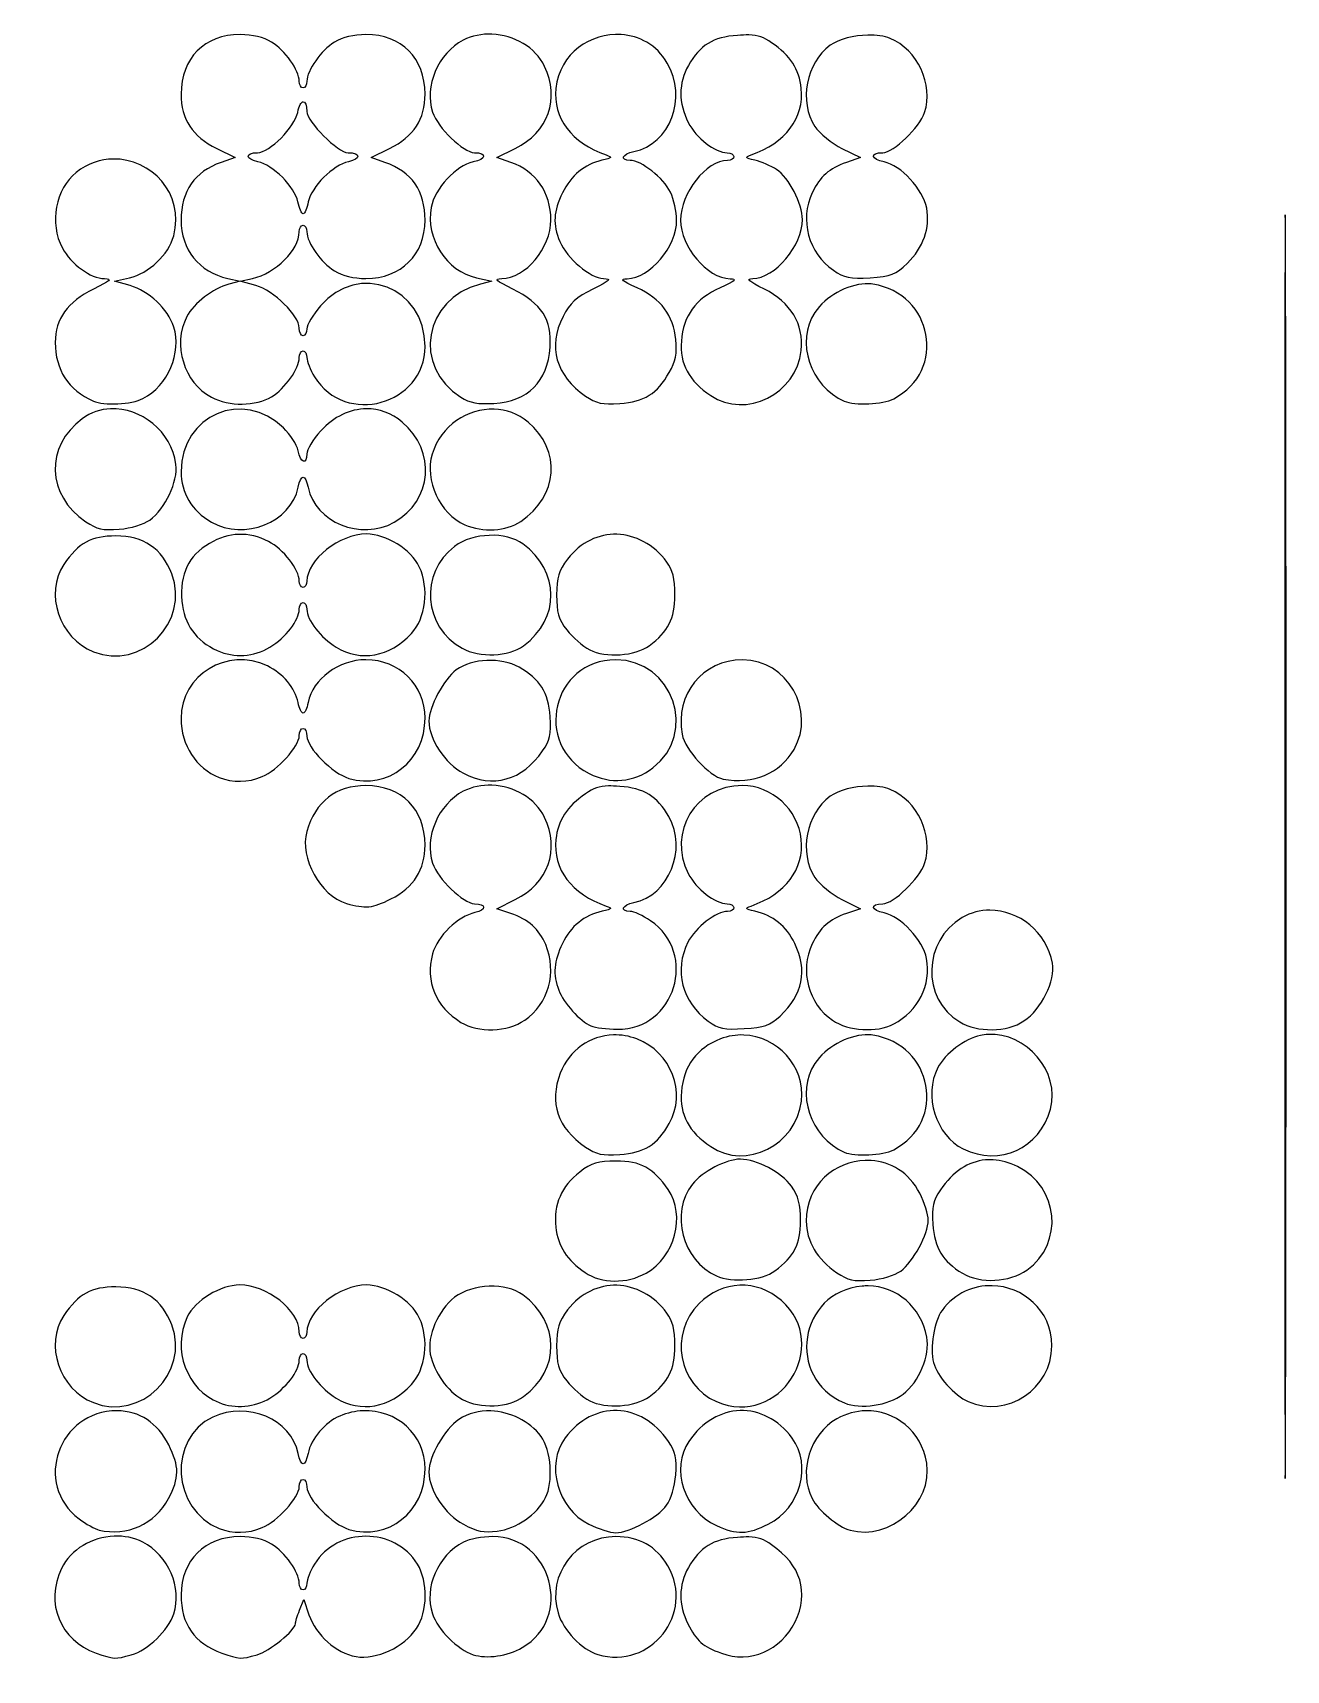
# Model space of a CAD drawing. Extents: x 1 to 209, y 3 to 284.
# Drawn here: x 174.79 to 208.63, y 239.68 to 283.89 of the extents above; entities that cross this region are included whole.
import ezdxf

# ---------------------------------------------------------------- set-up
doc = ezdxf.new("R2010")
doc.units = 0
doc.layers.add('Layer_1', color=7, linetype='CONTINUOUS')

msp = doc.modelspace()

# ---------------------------------------------------------------- linework, layer by layer
at = {"layer": 'Layer_1', "color": 7}
for points in [[(180.393467, 283.839735), (180.393467, 283.839735)], [(187.189951, 283.849657), (187.189951, 283.849657)], [(190.675285, 283.839735), (190.675285, 283.839735)], [(194.120934, 283.829262), (194.120934, 283.829262)], [(197.340031, 283.826506), (197.340031, 283.826506)], [(182.096173, 282.025686), (182.096173, 282.025686)], [(179.75957, 280.763403), (180.257317, 280.516458), (179.880839, 280.387474)], [(184.302135, 280.387474), (183.925656, 280.516458), (184.423403, 280.763403)], [(187.698174, 280.387474), (187.322243, 280.516458), (187.819992, 280.763403)], [(196.637783, 280.763403), (197.13553, 280.516458), (196.759048, 280.387474)], [(176.963807, 280.479527), (176.963807, 280.479527)], [(208.607973, 278.916832), (208.607973, 278.916832)], [(177.422968, 277.063095), (176.99688, 277.18326), (177.407536, 277.273659)], [(180.061636, 277.255469), (180.393467, 277.181055), (180.084786, 277.101129)], [(180.819558, 277.063646), (180.393467, 277.183811), (180.725298, 277.256571)], [(186.775437, 277.272005), (187.186093, 277.180504), (186.876862, 277.101129)], [(197.268925, 277.11105), (197.268925, 277.11105)], [(176.896008, 273.73651), (176.896008, 273.73651)], [(183.801631, 273.735959), (183.801631, 273.735959)], [(187.250036, 273.725486), (187.250036, 273.725486)], [(177.03822, 270.304644), (177.03822, 270.304644)], [(183.802184, 270.35701), (183.802184, 270.35701)], [(187.117191, 270.320078), (187.117191, 270.320078)], [(190.565594, 270.347639), (190.565594, 270.347639)], [(183.789506, 266.960972), (183.789506, 266.960972)], [(187.054905, 266.942783), (187.054905, 266.942783)], [(190.530316, 266.960972), (190.530316, 266.960972)], [(193.957773, 266.960972), (193.957773, 266.960972)], [(183.789506, 263.563832), (183.789506, 263.563832)], [(187.189951, 263.573755), (187.189951, 263.573755)], [(190.336289, 263.553359), (190.336289, 263.553359)], [(193.95116, 263.564936), (193.95116, 263.564936)], [(197.340031, 263.550605), (197.340031, 263.550605)], [(187.698174, 260.111572), (187.322243, 260.240556), (187.819992, 260.4875)], [(196.637783, 260.4875), (197.13553, 260.240556), (196.759048, 260.111572)], [(200.635195, 260.20142), (200.635195, 260.20142)], [(190.469684, 256.833493), (190.469684, 256.833493)], [(193.986438, 256.830738), (193.986438, 256.830738)], [(197.268925, 256.8357), (197.268925, 256.8357)], [(200.581728, 256.847274), (200.581728, 256.847274)], [(190.54079, 253.428086), (190.54079, 253.428086)], [(193.89714, 253.477695), (193.89714, 253.477695)], [(197.270026, 253.444072), (197.270026, 253.444072)], [(200.721736, 253.460607), (200.721736, 253.460607)], [(177.03822, 250.030947), (177.03822, 250.030947)], [(180.38079, 250.082209), (180.38079, 250.082209)], [(187.117191, 250.046381), (187.117191, 250.046381)], [(190.565594, 250.07339), (190.565594, 250.07339)], [(193.880051, 250.075594), (193.880051, 250.075594)], [(197.342785, 250.057955), (197.342785, 250.057955)], [(200.690869, 250.063467), (200.690869, 250.063467)], [(177.072948, 246.686173), (177.072948, 246.686173)], [(183.711232, 246.68562), (183.711232, 246.68562)], [(187.159084, 246.680108), (187.159084, 246.680108)], [(190.569452, 246.690581), (190.569452, 246.690581)], [(193.888871, 246.690581), (193.888871, 246.690581)], [(197.280499, 246.685069), (197.280499, 246.685069)], [(176.990265, 243.300057), (176.990265, 243.300057)], [(183.789506, 243.298953), (183.789506, 243.298953)], [(187.208143, 243.290134), (187.208143, 243.290134)], [(190.535828, 243.290134), (190.535828, 243.290134)], [(194.120934, 243.27856), (194.120934, 243.27856)], [(181.996952, 241.302451), (182.108297, 241.592392), (182.249961, 241.180633)], [(179.897374, 240.146003), (179.897924, 240.146003)]]:
    msp.add_lwpolyline(points, dxfattribs=at)
for points in [[(180.393467, 283.839735), (179.433149, 283.839735), (178.798801, 283.202267), (178.798801, 282.235148)], [(181.243441, 283.635234), (181.026836, 283.767314), (180.725812, 283.839735), (180.393467, 283.839735)], [(183.789506, 283.839735), (183.45719, 283.839735), (183.156166, 283.767314), (182.939532, 283.635234)], [(185.384172, 282.235148), (185.383325, 283.202267), (184.749852, 283.839735), (183.789506, 283.839735)], [(187.189951, 283.849657), (186.921704, 283.860689), (186.652888, 283.809829), (186.414393, 283.686497)], [(188.612089, 282.982044), (188.366197, 283.500234), (187.7801, 283.825385), (187.189951, 283.849657)], [(190.675285, 283.839735), (189.865739, 283.888851), (189.018748, 283.344444), (188.915808, 282.385629)], [(191.923238, 283.071893), (191.633148, 283.566896), (191.161015, 283.810266), (190.675285, 283.839735)], [(193.819419, 283.818789), (193.161643, 283.772815), (192.806743, 283.554947), (192.493194, 283.003542)], [(194.120934, 283.829262), (194.035085, 283.831068), (193.937063, 283.827005), (193.819419, 283.818789)], [(194.740499, 283.618147), (194.523583, 283.766631), (194.378481, 283.823812), (194.120934, 283.829262)], [(197.340031, 283.826506), (196.963532, 283.818042), (196.555668, 283.71834), (196.31973, 283.550347)], [(197.939753, 283.73776), (197.780549, 283.803705), (197.56593, 283.831584), (197.340031, 283.826506)], [(181.988133, 282.579657), (181.987568, 282.871955), (181.604404, 283.415157), (181.243441, 283.635234)], [(182.939532, 283.635234), (182.578598, 283.415157), (182.194841, 282.871955), (182.194841, 282.579657)], [(186.414393, 283.686497), (185.741067, 283.33832), (185.356892, 282.438494), (185.585916, 281.744566)], [(195.541415, 282.385629), (195.48624, 282.899641), (195.243617, 283.272932), (194.740499, 283.618147)], [(196.31973, 283.550347), (195.672453, 283.08945), (195.471206, 282.019004), (195.907973, 281.359818)], [(198.869653, 281.739605), (199.117105, 282.489385), (198.678526, 283.431747), (197.939753, 283.73776)], [(187.819992, 280.763403), (188.705549, 281.202569), (189.027971, 282.105631), (188.612089, 282.982044)], [(191.022001, 280.681823), (192.000691, 280.877544), (192.473854, 282.132347), (191.923238, 283.071893)], [(192.493194, 283.003542), (192.22339, 282.52907), (192.221939, 281.990923), (192.489887, 281.465651)], [(182.091211, 282.399961), (182.034598, 282.399961), (181.988133, 282.480597), (181.988133, 282.579657)], [(182.194841, 282.579657), (182.194643, 282.480597), (182.147797, 282.399961), (182.091211, 282.399961)], [(178.798801, 282.235148), (178.798237, 281.552734), (179.099791, 281.090583), (179.75957, 280.763403)], [(184.423403, 280.763403), (185.083182, 281.090583), (185.384172, 281.552734), (185.384172, 282.235148)], [(188.915808, 282.385629), (188.830294, 281.589114), (189.344884, 280.90861), (190.273452, 280.589219)], [(194.184324, 280.589219), (195.112891, 280.90861), (195.626928, 281.589114), (195.541415, 282.385629)], [(180.862551, 280.650404), (181.183805, 280.650404), (181.871013, 281.341008), (181.945689, 281.739054)], [(181.945689, 281.739054), (181.980332, 281.92374), (182.04261, 282.020648), (182.096173, 282.025686)], [(182.096173, 282.025686), (182.149733, 282.030723), (182.194287, 281.944169), (182.194287, 281.762756)], [(182.194287, 281.762756), (182.194287, 281.486009), (183.030472, 280.650404), (183.307191, 280.650404)], [(185.585916, 281.744566), (185.723245, 281.328401), (186.424231, 280.650404), (186.717009, 280.650404)], [(197.740764, 280.650404), (198.032102, 280.650404), (198.733565, 281.327194), (198.869653, 281.739605)], [(192.489887, 281.465651), (192.703275, 281.047398), (193.214157, 280.650404), (193.541055, 280.650404)], [(195.907973, 281.359818), (196.036554, 281.16579), (196.3616, 280.900365), (196.637783, 280.763403)], [(176.963807, 280.479527), (176.626401, 280.474159), (176.279691, 280.362629), (175.967209, 280.116827)], [(178.598711, 278.409713), (178.907152, 279.55519), (177.976019, 280.495628), (176.963807, 280.479527)], [(179.880839, 280.387474), (179.158942, 280.139288), (178.798801, 279.619142), (178.798801, 278.828637)], [(180.868063, 280.406215), (180.531287, 280.473525), (180.527404, 280.650404), (180.862551, 280.650404)], [(181.950651, 279.321975), (181.868863, 279.730858), (181.276157, 280.324568), (180.868063, 280.406215)], [(183.31491, 280.406215), (182.906817, 280.324568), (182.314111, 279.730858), (182.232323, 279.321975)], [(183.307191, 280.650404), (183.653168, 280.650404), (183.658671, 280.474965), (183.31491, 280.406215)], [(185.384172, 278.828637), (185.384736, 279.619142), (185.024059, 280.139288), (184.302135, 280.387474)], [(186.679527, 280.401254), (186.231584, 280.317209), (185.643613, 279.679273), (185.548984, 279.1748)], [(186.717009, 280.650404), (187.068883, 280.650404), (187.041533, 280.469157), (186.679527, 280.401254)], [(188.780759, 278.831944), (188.780759, 279.575007), (188.378301, 280.153653), (187.698174, 280.387474)], [(190.159349, 280.445903), (189.6923, 280.340041), (189.326325, 280.037554), (189.091093, 279.562856)], [(190.273452, 280.589219), (190.451195, 280.52809), (190.435334, 280.508471), (190.159349, 280.445903)], [(190.918372, 280.444249), (190.63059, 280.444249), (190.706618, 280.618746), (191.022001, 280.681823)], [(192.008125, 279.586007), (191.828067, 279.965483), (191.220124, 280.444249), (190.918372, 280.444249)], [(193.553182, 280.444249), (192.976065, 280.444249), (192.280977, 279.559647), (192.280977, 278.827535)], [(193.541055, 280.650404), (193.640086, 280.650206), (193.720751, 280.603912), (193.720751, 280.547326)], [(193.720751, 280.547326), (193.720751, 280.490713), (193.645553, 280.444249), (193.553182, 280.444249)], [(194.289053, 280.447556), (194.018374, 280.509081), (194.005113, 280.527581), (194.184324, 280.589219)], [(194.876098, 280.196202), (194.724376, 280.295601), (194.460052, 280.408694), (194.289053, 280.447556)], [(196.759048, 280.387474), (196.291575, 280.226748), (196.045994, 280.008949), (195.837968, 279.570573)], [(197.777695, 280.401254), (197.415689, 280.469157), (197.388889, 280.650404), (197.740764, 280.650404)], [(198.925877, 279.154405), (198.830542, 279.662659), (198.227953, 280.316785), (197.777695, 280.401254)], [(175.967209, 280.116827), (175.409566, 279.678197), (175.237854, 278.742822), (175.592382, 278.075677)], [(195.573385, 278.849032), (195.573385, 279.265536), (195.202488, 279.982334), (194.876098, 280.196202)], [(189.091093, 279.562856), (188.848777, 279.073793), (188.829927, 278.714051), (189.022742, 278.252617)], [(192.176798, 278.833598), (192.17708, 279.051474), (192.101145, 279.390032), (192.008125, 279.586007)], [(195.837968, 279.570573), (195.490186, 278.837613), (195.734528, 277.939351), (196.407374, 277.476506)], [(208.607973, 278.916832), (208.598462, 279.661628), (208.591438, 273.314307), (208.591438, 261.9157)], [(182.091762, 279.003372), (182.049316, 279.003372), (181.985674, 279.146856), (181.950651, 279.321975)], [(182.232323, 279.321975), (182.197271, 279.146856), (182.134208, 279.003372), (182.091762, 279.003372)], [(185.548984, 279.1748), (185.392012, 278.338096), (185.962327, 277.453418), (186.775437, 277.272005)], [(198.40553, 277.667778), (198.832814, 278.081911), (199.024457, 278.628992), (198.925877, 279.154405)], [(178.798801, 278.828637), (178.799366, 278.030654), (179.281263, 277.430306), (180.061636, 277.255469)], [(180.725298, 277.256571), (181.354033, 277.395058), (181.988133, 278.025607), (181.988133, 278.514444)], [(181.988133, 278.514444), (181.98833, 278.613504), (182.034598, 278.694692), (182.091211, 278.694692)], [(182.091211, 278.694692), (182.147797, 278.694692), (182.194841, 278.613504), (182.194841, 278.514444)], [(182.194841, 278.514444), (182.195405, 278.222147), (182.578598, 277.679495), (182.939532, 277.459418)], [(183.789506, 277.254917), (184.735656, 277.254917), (185.384172, 277.894228), (185.384172, 278.828637)], [(187.453434, 277.250508), (188.094389, 277.25841), (188.780759, 278.076323), (188.780759, 278.831944)], [(190.839547, 277.248854), (191.460608, 277.2648), (192.176798, 278.112407), (192.176798, 278.833598)], [(192.280977, 278.827535), (192.281824, 278.112496), (193.000046, 277.264659), (193.618225, 277.248854)], [(194.228971, 277.252162), (194.827169, 277.256282), (195.573385, 278.142545), (195.573385, 278.849032)], [(208.618447, 275.732461), (208.614778, 277.632233), (208.611134, 278.668566), (208.607973, 278.916832)], [(175.592382, 278.075677), (175.820615, 277.646163), (176.359687, 277.255023), (176.72954, 277.250508)], [(177.407536, 277.273659), (177.925214, 277.387564), (178.461072, 277.898609), (178.598711, 278.409713)], [(189.022742, 278.252617), (189.21268, 277.79807), (189.852229, 277.254984), (190.199589, 277.252162)], [(185.384722, 275.421576), (185.384722, 277.022368), (183.59059, 277.715487), (182.560846, 276.512431)], [(197.399563, 277.275312), (197.96556, 277.310167), (198.085179, 277.357277), (198.40553, 277.667778)], [(176.72954, 277.250508), (176.9475, 277.247827), (176.892032, 277.195403), (176.431332, 276.967734)], [(182.939532, 277.459418), (183.156166, 277.327338), (183.45719, 277.254917), (183.789506, 277.254917)], [(187.751641, 276.967734), (187.290941, 277.195403), (187.235473, 277.247685), (187.453434, 277.250508)], [(190.199589, 277.252162), (190.435131, 277.250722), (190.390137, 277.206142), (189.912955, 276.968285)], [(191.106338, 277.003563), (190.691584, 277.192229), (190.63593, 277.243492), (190.839547, 277.248854)], [(193.618225, 277.248854), (193.821849, 277.243633), (193.766163, 277.192229), (193.351438, 277.003563)], [(194.544267, 276.968285), (194.113652, 277.182944), (194.038076, 277.252162), (194.228971, 277.252162)], [(196.407374, 277.476506), (196.703679, 277.272685), (196.855241, 277.241784), (197.399563, 277.275312)], [(176.431332, 276.967734), (175.727696, 276.620037), (175.401661, 276.165603), (175.401661, 275.530716)], [(178.600365, 275.943576), (178.438511, 276.43405), (177.925295, 276.92173), (177.422968, 277.063095)], [(180.084786, 277.101129), (179.664332, 276.992191), (179.139365, 276.585856), (178.95259, 276.224696)], [(181.988686, 275.916016), (181.988686, 276.250929), (181.298037, 276.928772), (180.819558, 277.063646)], [(186.876862, 277.101129), (185.348205, 276.707484), (185.032941, 274.876636), (186.351003, 274.047947)], [(188.759262, 275.396771), (188.81184, 276.149034), (188.534949, 276.580667), (187.751641, 276.967734)], [(189.912955, 276.968285), (189.46758, 276.746261), (189.296184, 276.587873), (189.108732, 276.224145)], [(192.154198, 275.604028), (192.091347, 276.257852), (191.753642, 276.709149), (191.106338, 277.003563)], [(193.351438, 277.003563), (192.684152, 276.700061), (192.35878, 276.254093), (192.303575, 275.565443)], [(195.539761, 275.312435), (195.613364, 276.018809), (195.255919, 276.613532), (194.544267, 276.968285)], [(197.268925, 277.11105), (196.778121, 277.090866), (196.196371, 276.770548), (195.909077, 276.338246)], [(197.472873, 277.100577), (197.407612, 277.110497), (197.339035, 277.113935), (197.268925, 277.11105)], [(198.036214, 274.00826), (199.480458, 274.755104), (199.098275, 276.853492), (197.472873, 277.100577)], [(182.560846, 276.512431), (182.359424, 276.277114), (182.194287, 276.000285), (182.194287, 275.897274)], [(195.909077, 276.338246), (195.382676, 275.546134), (195.777968, 274.351787), (196.702274, 273.942114)], [(177.76858, 274.012118), (178.437024, 274.357812), (178.825917, 275.260203), (178.600365, 275.943576)], [(178.95259, 276.224696), (178.560019, 275.465547), (178.87293, 274.445557), (179.620113, 274.048498)], [(182.091211, 275.710412), (182.034598, 275.710412), (181.988686, 275.802986), (181.988686, 275.916016)], [(182.194287, 275.897274), (182.194287, 275.794235), (182.147797, 275.710412), (182.091211, 275.710412)], [(189.108732, 276.224145), (188.69172, 275.414901), (188.914055, 274.630702), (189.716723, 274.079917)], [(175.401661, 275.530716), (175.401661, 274.787625), (175.749681, 274.251006), (176.431332, 273.942114)], [(182.399892, 274.603021), (183.224856, 273.249991), (185.384722, 273.842232), (185.384722, 275.421576)], [(191.976705, 274.716571), (192.149623, 275.020581), (192.190463, 275.226499), (192.154198, 275.604028)], [(192.303575, 275.565443), (192.254838, 274.957592), (192.507438, 274.487874), (193.095674, 274.091493)], [(208.618447, 248.099488), (208.633122, 255.698576), (208.633122, 268.133374), (208.618447, 275.732461)], [(181.243441, 274.06283), (181.604404, 274.282907), (181.988133, 274.826138), (181.988133, 275.118407)], [(181.988133, 275.118407), (181.98833, 275.217467), (182.034598, 275.298655), (182.091211, 275.298655)], [(182.091211, 275.298655), (182.147797, 275.298655), (182.194841, 275.217467), (182.194841, 275.118407)], [(182.194841, 275.118407), (182.195066, 275.019375), (182.287426, 274.787509), (182.399892, 274.603021)], [(187.241767, 273.882583), (188.166976, 273.94168), (188.694351, 274.467977), (188.759262, 275.396771)], [(193.095674, 274.091493), (194.042388, 273.453501), (195.417728, 274.140705), (195.539761, 275.312435)], [(190.638354, 273.879275), (191.302874, 273.925701), (191.651077, 274.143604), (191.976705, 274.716571)], [(181.560941, 273.224431), (180.474555, 274.286546), (178.798251, 273.569504), (178.798251, 272.042626)], [(176.896008, 273.73651), (176.627268, 273.725498), (176.363071, 273.641207), (176.131471, 273.469722)], [(176.431332, 273.942114), (176.710817, 273.815481), (177.46474, 273.855005), (177.76858, 274.012118)], [(178.660448, 272.233898), (178.547206, 273.143302), (177.702218, 273.769545), (176.896008, 273.73651)], [(179.620113, 274.048498), (180.094247, 273.796502), (180.816806, 273.802706), (181.243441, 274.06283)], [(183.801631, 273.735959), (183.363924, 273.732045), (182.920327, 273.528651), (182.565808, 273.136237)], [(184.767911, 273.37822), (184.478938, 273.621374), (184.142075, 273.739005), (183.801631, 273.735959)], [(187.250036, 273.725486), (186.537188, 273.74849), (185.808803, 273.287842), (185.577096, 272.514466)], [(186.351003, 274.047947), (186.594702, 273.894644), (186.807483, 273.854925), (187.241767, 273.882583)], [(188.163951, 273.37822), (187.89477, 273.604722), (187.574055, 273.715029), (187.250036, 273.725486)], [(189.716723, 274.079917), (190.005945, 273.881967), (190.167748, 273.846396), (190.638354, 273.879275)], [(196.702274, 273.942114), (196.985117, 273.816779), (197.737995, 273.854053), (198.036214, 274.00826)], [(176.131471, 273.469722), (175.115358, 272.717346), (175.160599, 271.411566), (176.227935, 270.686085)], [(181.956162, 272.604314), (181.924187, 272.764052), (181.746333, 273.04316), (181.560941, 273.224431)], [(184.549079, 270.672856), (185.584496, 271.25477), (185.693318, 272.599541), (184.767911, 273.37822)], [(187.965512, 270.695456), (188.978633, 271.37818), (189.070166, 272.615684), (188.163951, 273.37822)], [(182.565808, 273.136237), (182.361479, 272.910064), (182.194287, 272.632485), (182.194287, 272.519427)], [(182.194287, 272.519427), (182.194287, 272.21093), (182.022598, 272.272139), (181.956162, 272.604314)], [(185.577096, 272.514466), (185.364583, 271.805129), (185.781225, 270.901973), (186.456836, 270.607812)], [(177.953238, 270.73349), (178.372677, 271.038995), (178.718021, 271.771533), (178.660448, 272.233898)], [(178.798251, 272.042626), (178.798251, 271.460655), (179.081786, 270.988034), (179.618459, 270.676715)], [(181.957266, 271.616537), (182.030418, 271.982353), (182.152527, 271.982353), (182.225707, 271.616537)], [(179.618459, 270.676715), (180.501138, 270.164622), (181.76877, 270.674062), (181.957266, 271.616537)], [(182.225707, 271.616537), (182.413893, 270.675608), (183.656241, 270.171037), (184.549079, 270.672856)], [(176.227935, 270.686085), (176.522293, 270.48661), (176.682188, 270.45059), (177.130273, 270.486545)], [(177.130273, 270.486545), (177.449974, 270.512227), (177.789578, 270.614279), (177.953238, 270.73349)], [(186.456836, 270.607812), (186.952447, 270.392025), (187.568284, 270.427768), (187.965512, 270.695456)], [(177.03822, 270.304644), (176.374151, 270.304644), (176.029485, 270.115536), (175.633724, 269.534045)], [(178.544141, 269.281588), (178.282267, 269.96736), (177.785629, 270.304644), (177.03822, 270.304644)], [(181.159105, 270.154162), (180.622092, 270.428144), (180.092398, 270.411001), (179.566646, 270.102899)], [(181.988686, 269.083702), (181.988686, 269.395473), (181.558873, 269.950229), (181.159105, 270.154162)], [(183.802184, 270.35701), (183.077945, 270.35701), (182.194287, 269.657065), (182.194287, 269.083702)], [(185.22873, 269.471207), (185.007213, 269.938002), (184.332649, 270.35701), (183.802184, 270.35701)], [(187.117191, 270.320078), (186.773092, 270.30777), (186.424861, 270.207674), (186.183434, 270.023524)], [(188.027248, 270.08967), (187.801287, 270.257098), (187.461291, 270.332386), (187.117191, 270.320078)], [(190.565594, 270.347639), (190.073494, 270.363107), (189.584178, 270.142681), (189.232204, 269.68122)], [(191.913868, 269.596884), (191.552596, 270.080768), (191.057694, 270.33217), (190.565594, 270.347639)], [(179.566646, 270.102899), (178.994074, 269.767337), (178.759722, 269.276039), (178.820851, 268.539102)], [(186.183434, 270.023524), (185.232373, 269.2981), (185.338895, 267.839236), (186.384077, 267.271857)], [(188.042683, 267.340759), (189.037742, 268.077754), (189.030523, 269.346297), (188.027248, 270.08967)], [(189.232204, 269.68122), (188.986163, 269.35864), (188.935651, 269.19283), (188.935651, 268.70998)], [(175.633724, 269.534045), (175.102639, 268.753701), (175.511824, 267.545364), (176.431332, 267.178701)], [(176.431332, 267.178701), (177.722894, 266.663702), (179.042433, 267.976904), (178.544141, 269.281588)], [(185.015959, 267.665977), (185.404015, 268.078671), (185.500651, 268.898154), (185.22873, 269.471207)], [(192.125535, 268.70998), (192.125535, 269.157891), (192.071631, 269.385584), (191.913868, 269.596884)], [(182.091211, 268.916133), (182.034598, 268.916133), (181.988686, 268.991303), (181.988686, 269.083702)], [(182.194287, 269.083702), (182.194287, 268.991303), (182.147797, 268.916133), (182.091211, 268.916133)], [(178.820851, 268.539102), (178.871764, 267.925184), (179.202348, 267.465659), (179.776106, 267.20957)], [(181.988133, 268.324128), (181.988415, 268.423188), (182.034598, 268.504375), (182.091211, 268.504375)], [(182.091211, 268.504375), (182.147797, 268.504375), (182.194841, 268.423188), (182.194841, 268.324128)], [(188.935651, 268.70998), (188.935651, 268.237286), (188.987286, 268.059951), (189.211258, 267.766299)], [(191.432657, 267.338555), (191.957111, 267.73011), (192.125535, 268.064058), (192.125535, 268.70998)], [(181.19659, 267.301623), (181.618032, 267.556724), (181.988133, 268.033213), (181.988133, 268.324128)], [(182.194841, 268.324128), (182.19597, 268.033213), (182.564941, 267.556724), (182.986384, 267.301623)], [(182.986384, 267.301623), (183.652259, 266.898525), (184.424647, 267.037102), (185.015959, 267.665977)], [(189.211258, 267.766299), (189.362924, 267.567445), (189.640659, 267.326331), (189.828619, 267.230517)], [(181.126584, 266.793403), (180.037461, 267.310236), (178.798251, 266.554671), (178.798251, 265.374023)], [(179.776106, 267.20957), (180.23943, 267.002758), (180.758327, 267.036306), (181.19659, 267.301623)], [(186.384077, 267.271857), (186.868088, 267.009136), (187.638089, 267.041123), (188.042683, 267.340759)], [(189.828619, 267.230517), (190.26389, 267.008577), (191.062946, 267.062541), (191.432657, 267.338555)], [(181.957266, 265.805625), (181.87847, 266.199607), (181.546644, 266.594069), (181.126584, 266.793403)], [(183.789506, 266.960972), (183.05697, 266.960972), (182.352679, 266.440484), (182.225707, 265.805625)], [(185.384722, 265.388354), (185.384722, 266.272697), (184.686465, 266.960972), (183.789506, 266.960972)], [(186.226427, 266.686466), (185.895861, 266.445759), (185.487798, 265.684433), (185.487798, 265.308428)], [(187.054905, 266.942783), (186.744562, 266.929236), (186.440973, 266.84269), (186.226427, 266.686466)], [(187.921965, 266.760329), (187.681977, 266.896713), (187.365248, 266.95633), (187.054905, 266.942783)], [(188.759262, 265.421981), (188.712808, 266.086501), (188.494961, 266.434701), (187.921965, 266.760329)], [(190.530316, 266.960972), (188.823973, 266.960972), (188.287982, 264.676059), (189.81043, 263.892356)], [(191.535733, 264.041736), (192.760577, 264.975948), (192.076753, 266.960972), (190.530316, 266.960972)], [(193.957773, 266.960972), (192.879373, 266.960972), (192.123568, 266.028465), (192.326175, 264.948485)], [(195.345733, 264.54224), (195.945991, 265.587987), (195.158064, 266.960972), (193.957773, 266.960972)], [(182.091211, 265.520095), (182.048765, 265.520095), (181.988706, 265.648455), (181.957266, 265.805625)], [(182.225707, 265.805625), (182.194268, 265.648455), (182.133658, 265.520095), (182.091211, 265.520095)], [(178.798251, 265.374023), (178.798251, 264.653114), (179.19886, 264.033828), (179.827369, 263.783215)], [(183.327588, 263.75786), (184.384425, 263.441207), (185.384722, 264.23415), (185.384722, 265.388354)], [(185.487798, 265.308428), (185.487798, 264.821398), (185.922531, 264.162761), (186.419355, 263.896767)], [(188.558619, 264.500347), (188.756598, 264.78954), (188.792141, 264.951369), (188.759262, 265.421981)], [(180.989882, 263.806919), (181.395378, 263.976337), (181.988686, 264.628956), (181.988686, 264.906042)], [(181.988686, 264.906042), (181.988686, 265.017265), (182.034598, 265.108339), (182.091211, 265.108339)], [(182.091211, 265.108339), (182.147797, 265.108339), (182.194287, 265.015792), (182.194287, 264.902734)], [(182.194287, 264.902734), (182.194287, 264.587718), (182.884216, 263.890674), (183.327588, 263.75786)], [(192.326175, 264.948485), (192.405198, 264.527297), (193.058954, 263.811937), (193.429709, 263.741325)], [(186.419355, 263.896767), (187.203932, 263.476707), (188.012688, 263.704706), (188.558619, 264.500347)], [(193.429709, 263.741325), (194.239236, 263.587118), (194.973679, 263.894061), (195.345733, 264.54224)], [(189.81043, 263.892356), (190.39144, 263.593257), (191.019238, 263.647782), (191.535733, 264.041736)], [(179.827369, 263.783215), (180.193101, 263.637362), (180.604648, 263.645936), (180.989882, 263.806919)], [(183.789506, 263.563832), (182.976763, 263.563832), (182.425255, 263.13497), (182.192083, 262.321944)], [(185.384172, 261.958693), (185.383325, 262.925841), (184.749852, 263.563832), (183.789506, 263.563832)], [(187.189951, 263.573755), (186.921704, 263.58479), (186.652888, 263.533917), (186.414393, 263.410594)], [(188.612089, 262.706142), (188.366197, 263.224313), (187.7801, 263.549476), (187.189951, 263.573755)], [(190.336289, 263.553359), (190.07873, 263.548025), (189.933639, 263.491087), (189.716723, 263.342243)], [(190.638354, 263.542886), (190.520704, 263.551098), (190.422143, 263.555137), (190.336289, 263.553359)], [(191.964578, 262.727089), (191.651029, 263.278494), (191.296101, 263.496912), (190.638354, 263.542886)], [(193.95116, 263.564936), (192.688808, 263.564936), (191.917625, 262.311497), (192.489887, 261.189748)], [(195.541415, 262.109727), (195.454321, 262.920806), (194.750583, 263.564936), (193.95116, 263.564936)], [(197.340031, 263.550605), (196.963532, 263.542138), (196.555668, 263.442437), (196.31973, 263.274444)], [(197.939753, 263.461857), (197.780549, 263.527804), (197.56593, 263.555682), (197.340031, 263.550605)], [(186.414393, 263.410594), (185.741067, 263.062388), (185.357443, 262.162562), (185.586466, 261.468662)], [(189.716723, 263.342243), (189.213634, 262.997028), (188.970982, 262.623739), (188.915808, 262.109727)], [(196.31973, 263.274444), (195.672453, 262.813519), (195.471206, 261.743101), (195.907973, 261.083915)], [(198.869653, 261.463701), (199.117105, 262.213481), (198.678526, 263.155843), (197.939753, 263.461857)], [(187.819992, 260.4875), (188.705549, 260.926666), (189.027971, 261.829729), (188.612089, 262.706142)], [(191.022001, 260.405921), (191.964285, 260.594191), (192.469304, 261.839556), (191.964578, 262.727089)], [(182.192083, 262.321944), (181.991254, 261.621695), (182.56202, 260.585998), (183.259786, 260.383871)], [(184.461438, 260.502935), (185.085177, 260.818036), (185.384172, 261.290391), (185.384172, 261.958693)], [(188.915808, 262.109727), (188.830294, 261.313183), (189.344884, 260.632678), (190.273452, 260.313315)], [(194.184324, 260.313315), (195.112891, 260.632678), (195.626928, 261.313183), (195.541415, 262.109727)], [(208.591438, 261.9157), (208.591438, 246.717525), (208.603771, 240.500429), (208.618447, 248.099488)], [(185.586466, 261.468662), (185.723795, 261.052498), (186.424231, 260.374501), (186.717009, 260.374501)], [(197.740764, 260.373951), (198.032102, 260.373951), (198.733565, 261.051261), (198.869653, 261.463701)], [(192.489887, 261.189748), (192.703275, 260.771466), (193.214157, 260.374501), (193.541055, 260.374501)], [(195.907973, 261.083915), (196.036554, 260.889887), (196.3616, 260.624491), (196.637783, 260.4875)], [(183.259786, 260.383871), (183.771371, 260.235676), (183.971585, 260.255454), (184.461438, 260.502935)], [(190.918372, 260.168346), (190.63059, 260.168346), (190.706618, 260.342844), (191.022001, 260.405921)], [(186.729686, 260.133619), (186.281548, 260.043985), (185.713497, 259.493262), (185.587569, 259.025676)], [(186.717009, 260.374501), (187.043004, 260.374501), (187.052444, 260.198163), (186.729686, 260.133619)], [(188.640751, 259.270967), (188.463149, 259.690603), (188.175468, 259.947488), (187.698174, 260.111572)], [(190.168169, 260.171654), (189.675578, 260.059724), (189.322648, 259.774336), (189.094951, 259.304041)], [(190.273452, 260.313315), (190.452635, 260.251678), (190.438848, 260.233178), (190.168169, 260.171654)], [(191.469589, 259.917544), (191.266417, 260.055579), (191.018448, 260.168346), (190.918372, 260.168346)], [(193.553182, 260.168346), (193.241411, 260.168346), (192.686683, 259.738536), (192.482721, 259.338768)], [(193.541055, 260.374501), (193.640086, 260.374275), (193.720751, 260.328039), (193.720751, 260.271425)], [(193.720751, 260.271425), (193.720751, 260.214808), (193.645553, 260.168346), (193.553182, 260.168346)], [(194.289053, 260.171654), (194.018374, 260.233178), (194.005141, 260.251678), (194.184324, 260.313315)], [(195.362822, 259.304041), (195.135153, 259.774336), (194.781644, 260.059724), (194.289053, 260.171654)], [(196.759048, 260.111572), (196.291575, 259.950846), (196.045994, 259.732493), (195.837968, 259.294118)], [(197.777695, 260.125352), (197.415689, 260.193255), (197.388889, 260.373951), (197.740764, 260.373951)], [(198.922569, 258.896142), (198.83048, 259.387011), (198.219994, 260.042379), (197.777695, 260.125352)], [(199.883889, 259.999673), (198.817738, 259.377035), (198.780945, 257.815115), (199.817742, 257.182966)], [(200.635195, 260.20142), (200.37874, 260.201702), (200.121054, 260.138188), (199.883889, 259.999673)], [(202.323567, 258.768259), (202.163039, 259.624027), (201.404561, 260.200393), (200.635195, 260.20142)], [(190.575517, 256.984527), (192.134061, 256.964517), (192.765751, 259.036756), (191.469589, 259.917544)], [(188.073549, 257.229267), (188.716339, 257.666034), (188.955513, 258.527255), (188.640751, 259.270967)], [(189.094951, 259.304041), (188.859324, 258.817264), (188.831336, 258.468784), (188.993529, 258.039552)], [(192.482721, 259.338768), (192.097742, 258.584162), (192.320672, 257.7173), (193.031731, 257.202809)], [(194.967047, 257.342816), (195.586356, 257.925295), (195.716982, 258.572436), (195.362822, 259.304041)], [(195.837968, 259.294118), (195.492387, 258.565843), (195.728367, 257.674377), (196.384223, 257.228714)], [(185.587569, 259.025676), (185.385301, 258.274457), (185.667774, 257.590492), (186.353207, 257.172492)], [(198.036214, 257.128395), (198.694446, 257.468783), (199.055355, 258.188385), (198.922569, 258.896142)], [(201.552968, 257.209424), (202.022614, 257.520602), (202.410492, 258.304906), (202.323567, 258.768259)], [(188.993529, 258.039552), (189.12352, 257.695467), (189.573035, 257.196749), (189.861692, 257.076579)], [(194.002423, 257.002166), (194.54364, 257.033464), (194.694339, 257.086333), (194.967047, 257.342816)], [(186.353207, 257.172492), (186.822486, 256.886347), (187.607318, 256.912444), (188.073549, 257.229267)], [(189.861692, 257.076579), (189.974892, 257.02942), (190.296004, 256.988196), (190.575517, 256.984527)], [(193.031731, 257.202809), (193.310284, 257.001754), (193.45971, 256.970754), (194.002423, 257.002166)], [(196.384223, 257.228714), (196.81639, 256.935033), (197.573398, 256.889071), (198.036214, 257.128395)], [(199.817742, 257.182966), (200.291593, 256.894168), (201.095542, 256.90636), (201.552968, 257.209424)], [(202.267343, 254.832582), (202.539998, 255.845142), (201.604115, 256.909684), (200.581728, 256.847274)], [(190.469684, 256.833493), (189.846153, 256.81464), (189.275006, 256.428978), (189.035422, 255.801618)], [(191.100273, 256.725455), (190.891168, 256.80531), (190.677526, 256.839775), (190.469684, 256.833493)], [(191.976705, 254.441219), (192.451036, 255.275863), (192.031211, 256.369912), (191.100273, 256.725455)], [(193.35695, 256.725455), (192.727143, 256.484917), (192.359881, 255.986854), (192.304678, 255.298909)], [(193.986438, 256.830738), (193.780088, 256.838358), (193.566875, 256.80562), (193.35695, 256.725455)], [(195.544722, 255.044799), (195.653254, 256.007677), (194.880608, 256.797704), (193.986438, 256.830738)], [(197.268925, 256.8357), (196.778121, 256.815521), (196.196371, 256.495221), (195.909077, 256.062896)], [(197.472873, 256.825777), (197.407612, 256.835711), (197.339035, 256.838578), (197.268925, 256.8357)], [(198.036214, 253.733459), (199.480458, 254.480332), (199.098275, 256.578691), (197.472873, 256.825777)], [(200.376124, 256.819161), (199.954202, 256.72981), (199.422334, 256.327324), (199.226842, 255.949344)], [(200.581728, 256.847274), (200.513569, 256.843125), (200.444721, 256.833696), (200.376124, 256.819161)], [(195.909077, 256.062896), (195.382676, 255.270783), (195.777968, 254.076407), (196.702274, 253.666762)], [(189.035422, 255.801618), (188.729747, 255.001235), (188.960989, 254.323674), (189.716723, 253.805118)], [(199.226842, 255.949344), (198.83641, 255.194287), (199.172695, 254.1209), (199.914205, 253.755507)], [(192.304678, 255.298909), (192.255148, 254.681464), (192.504023, 254.215388), (193.095674, 253.816692)], [(193.095674, 253.816692), (194.044816, 253.177064), (195.411457, 253.862288), (195.544722, 255.044799)], [(199.914205, 253.755507), (200.894476, 253.272455), (201.981198, 253.769928), (202.267343, 254.832582)], [(190.638354, 253.603925), (191.302874, 253.650376), (191.651077, 253.868223), (191.976705, 254.441219)], [(189.716723, 253.805118), (190.005945, 253.60714), (190.167748, 253.571043), (190.638354, 253.603925)], [(190.54079, 253.428086), (190.046703, 253.428086), (189.884013, 253.378957), (189.559627, 253.131533)], [(191.945839, 252.657487), (191.550078, 253.238978), (191.204858, 253.428086), (190.54079, 253.428086)], [(193.89714, 253.477695), (193.518652, 253.480659), (192.86748, 253.141476), (192.601232, 252.803007)], [(195.275177, 252.745682), (195.004498, 253.125214), (194.347651, 253.474309), (193.89714, 253.477695)], [(197.270026, 253.444072), (196.463474, 253.417825), (195.676464, 252.807186), (195.676464, 251.802001)], [(196.702274, 253.666762), (196.985117, 253.541399), (197.737995, 253.579253), (198.036214, 253.733459)], [(197.431533, 253.441314), (197.377818, 253.444814), (197.323797, 253.445821), (197.270026, 253.444072)], [(198.737911, 252.557166), (198.449401, 253.129301), (197.947195, 253.407716), (197.431533, 253.441314)], [(200.512274, 253.457852), (200.052497, 253.41616), (199.634687, 253.142336), (199.29519, 252.647564)], [(200.721736, 253.460607), (200.651034, 253.464843), (200.58124, 253.464104), (200.512274, 253.457852)], [(201.377132, 253.27981), (201.153372, 253.388124), (200.933846, 253.447898), (200.721736, 253.460607)], [(189.559627, 253.131533), (189.070282, 252.758294), (188.845684, 252.242017), (188.91305, 251.644355)], [(201.630689, 250.485147), (202.639775, 251.203684), (202.500715, 252.735883), (201.377132, 253.27981)], [(191.353282, 250.404118), (192.132469, 250.842042), (192.424911, 251.953568), (191.945839, 252.657487)], [(192.601232, 252.803007), (191.991039, 252.027262), (192.328379, 250.744735), (193.25277, 250.325296)], [(195.522122, 251.814678), (195.522122, 252.266601), (195.466355, 252.477655), (195.275177, 252.745682)], [(198.969974, 251.832868), (198.969974, 251.978692), (198.865278, 252.304605), (198.737911, 252.557166)], [(199.29519, 252.647564), (199.097211, 252.358343), (199.061674, 252.196539), (199.094547, 251.725934)], [(188.91305, 251.644355), (188.971132, 251.128989), (189.214845, 250.75236), (189.70625, 250.417899)], [(194.828693, 250.461445), (195.348265, 250.84936), (195.522122, 251.188371), (195.522122, 251.814678)], [(195.676464, 251.802001), (195.676464, 251.267726), (195.970223, 250.772866), (196.502184, 250.411286)], [(198.228037, 250.458688), (198.559479, 250.700101), (198.969974, 251.460193), (198.969974, 251.832868)], [(199.094547, 251.725934), (199.139878, 251.077331), (199.352512, 250.724612), (199.896016, 250.396952)], [(189.70625, 250.417899), (190.150101, 250.115864), (190.830014, 250.110005), (191.353282, 250.404118)], [(193.25277, 250.325296), (193.669302, 250.136292), (194.488079, 250.207135), (194.828693, 250.461445)], [(196.502184, 250.411286), (196.796541, 250.211811), (196.956437, 250.17576), (197.404522, 250.211744)], [(197.404522, 250.211744), (197.724223, 250.237398), (198.064377, 250.339506), (198.228037, 250.458688)], [(199.896016, 250.396952), (200.368033, 250.112359), (201.163837, 250.152717), (201.630689, 250.485147)], [(177.03822, 250.030947), (176.374151, 250.030947), (176.029485, 249.841838), (175.633724, 249.260347)], [(178.544691, 249.005687), (178.281745, 249.69414), (177.786702, 250.030947), (177.03822, 250.030947)], [(180.38079, 250.082209), (179.864351, 250.082209), (179.17554, 249.663143), (178.96582, 249.221211)], [(181.988133, 248.821579), (181.987004, 249.399288), (181.116148, 250.082209), (180.38079, 250.082209)], [(183.802184, 250.082209), (183.077945, 250.082209), (182.194287, 249.382843), (182.194287, 248.809452)], [(185.22873, 249.196957), (185.007213, 249.663753), (184.332649, 250.082209), (183.802184, 250.082209)], [(187.117191, 250.046381), (186.773092, 250.034076), (186.424861, 249.933964), (186.183434, 249.749825)], [(188.027248, 249.815972), (187.801287, 249.983386), (187.461291, 250.058689), (187.117191, 250.046381)], [(188.042683, 247.067063), (189.037742, 247.804058), (189.030523, 249.072599), (188.027248, 249.815972)], [(190.565594, 250.07339), (190.073494, 250.088856), (189.584178, 249.868418), (189.232204, 249.40697)], [(191.913868, 249.322634), (191.552596, 249.806504), (191.057694, 250.057921), (190.565594, 250.07339)], [(193.880051, 250.075594), (193.486851, 250.061314), (193.097994, 249.895477), (192.782582, 249.580051)], [(195.003428, 249.66053), (194.670957, 249.952446), (194.273255, 250.089866), (193.880051, 250.075594)], [(197.186793, 250.05134), (195.469104, 249.901113), (195.113029, 247.568597), (196.705581, 246.89894)], [(197.342785, 250.057955), (197.291249, 250.05852), (197.239215, 250.055968), (197.186793, 250.05134)], [(198.928081, 248.67716), (198.776237, 249.48652), (198.11586, 250.051004), (197.342785, 250.057955)], [(200.690869, 250.063467), (200.197872, 250.07549), (199.6934, 249.870235), (199.341492, 249.394293)], [(202.302621, 248.436281), (202.302621, 249.419227), (201.512526, 250.043432), (200.690869, 250.063467)], [(186.183434, 249.749825), (185.739385, 249.411105), (185.431444, 248.692697), (185.526384, 248.217999)], [(189.232204, 249.40697), (188.986163, 249.08439), (188.935651, 248.918582), (188.935651, 248.435731)], [(192.782582, 249.580051), (191.969049, 248.766546), (192.21439, 247.385985), (193.25277, 246.933668)], [(193.25277, 246.933668), (194.940939, 246.198366), (196.384934, 248.447567), (195.003428, 249.66053)], [(199.341492, 249.394293), (199.128163, 249.105974), (199.011108, 248.386963), (199.111636, 247.986489)], [(175.633724, 249.260347), (175.102639, 248.480031), (175.511824, 247.271668), (176.431332, 246.905005)], [(176.431332, 246.905005), (177.713186, 246.393844), (179.038834, 247.711726), (178.544691, 249.005687)], [(178.96582, 249.221211), (178.546241, 248.337066), (178.948718, 247.255356), (179.827369, 246.905005)], [(185.015959, 247.391728), (185.404015, 247.804422), (185.500651, 248.623905), (185.22873, 249.196957)], [(192.125535, 248.435731), (192.125535, 248.883643), (192.071631, 249.111306), (191.913868, 249.322634)], [(182.091211, 248.641332), (182.034598, 248.641332), (181.988133, 248.722519), (181.988133, 248.821579)], [(182.194287, 248.809452), (182.194287, 248.717081), (182.147797, 248.641332), (182.091211, 248.641332)], [(198.287019, 247.132104), (198.726693, 247.467468), (199.021694, 248.178107), (198.928081, 248.67716)], [(181.19659, 247.027374), (181.618032, 247.282503), (181.988133, 247.758965), (181.988133, 248.049879)], [(181.988133, 248.049879), (181.988415, 248.148939), (182.034598, 248.230126), (182.091211, 248.230126)], [(182.091211, 248.230126), (182.147797, 248.230126), (182.194841, 248.148939), (182.194841, 248.049879)], [(182.194841, 248.049879), (182.19597, 247.758965), (182.564941, 247.282503), (182.986384, 247.027374)], [(185.526384, 248.217999), (185.626121, 247.719312), (185.983118, 247.216883), (186.398408, 246.990993)], [(188.935651, 248.435731), (188.935651, 247.963034), (188.987286, 247.785702), (189.211258, 247.492047)], [(191.432657, 247.064306), (191.957111, 247.455861), (192.125535, 247.789809), (192.125535, 248.435731)], [(200.045396, 246.933668), (201.098396, 246.475), (202.302621, 247.276686), (202.302621, 248.436281)], [(199.111636, 247.986489), (199.201693, 247.627672), (199.673484, 247.095663), (200.045396, 246.933668)], [(182.986384, 247.027374), (183.652259, 246.624276), (184.424647, 246.762853), (185.015959, 247.391728)], [(189.211258, 247.492047), (189.362924, 247.293196), (189.640659, 247.052083), (189.828619, 246.956268)], [(196.705581, 246.89894), (197.136055, 246.717895), (197.889961, 246.829251), (198.287019, 247.132104)], [(177.072948, 246.686173), (175.48954, 246.686173), (174.793755, 244.711933), (176.044931, 243.769141)], [(178.463662, 245.762886), (178.161713, 246.360579), (177.671315, 246.686173), (177.072948, 246.686173)], [(181.957266, 245.531376), (181.772636, 246.454497), (180.591017, 246.960405), (179.656492, 246.51695)], [(179.827369, 246.905005), (180.263233, 246.731185), (180.784178, 246.77772), (181.19659, 247.027374)], [(183.711232, 246.68562), (183.505167, 246.677435), (183.293193, 246.632164), (183.083398, 246.544509)], [(185.384722, 245.113555), (185.384722, 246.058547), (184.60418, 246.721129), (183.711232, 246.68562)], [(187.159084, 246.680108), (186.850957, 246.690268), (186.548099, 246.618248), (186.300291, 246.45356)], [(186.398408, 246.990993), (186.867715, 246.735694), (187.643564, 246.771463), (188.042683, 247.067063)], [(188.516728, 245.991091), (188.201345, 246.417424), (187.672627, 246.663177), (187.159084, 246.680108)], [(190.569452, 246.690581), (190.058063, 246.707345), (189.543092, 246.462563), (189.164956, 245.951952)], [(189.828619, 246.956268), (190.26389, 246.734329), (191.062946, 246.788292), (191.432657, 247.064306)], [(191.952451, 245.860453), (191.588836, 246.395391), (191.080844, 246.673817), (190.569452, 246.690581)], [(193.888871, 246.690581), (193.377287, 246.674579), (192.869078, 246.396404), (192.504771, 245.860453)], [(195.295574, 245.948094), (194.915858, 246.460776), (194.400455, 246.706589), (193.888871, 246.690581)], [(197.280499, 246.685069), (197.020115, 246.67982), (196.753161, 246.610732), (196.49998, 246.468441)], [(198.925877, 245.273958), (198.786874, 246.143316), (198.061648, 246.700851), (197.280499, 246.685069)], [(179.656492, 246.51695), (178.434611, 245.937152), (178.543483, 244.020339), (179.827369, 243.508416)], [(183.083398, 246.544509), (182.68284, 246.377151), (182.30583, 245.932103), (182.225707, 245.531376)], [(186.300291, 246.45356), (185.912969, 246.196173), (185.487798, 245.452814), (185.487798, 245.033629)], [(196.49998, 246.468441), (195.779946, 246.063737), (195.46016, 245.036593), (195.830802, 244.319805)], [(188.637994, 244.340751), (188.852624, 244.755787), (188.788904, 245.623186), (188.516728, 245.991091)], [(189.164956, 245.951952), (188.631528, 245.231636), (188.956081, 244.053305), (189.806021, 243.624722)], [(192.151993, 244.958112), (192.187977, 245.406196), (192.152558, 245.566095), (191.952451, 245.860453)], [(192.504771, 245.860453), (192.004165, 245.123963), (192.377097, 243.984866), (193.247809, 243.589444)], [(194.650651, 243.624722), (195.51538, 244.061179), (195.836537, 245.217703), (195.295574, 245.948094)], [(178.458151, 244.314843), (178.755077, 244.876493), (178.756392, 245.183427), (178.463662, 245.762886)], [(182.225707, 245.531376), (182.152527, 245.16556), (182.030418, 245.16556), (181.957266, 245.531376)], [(183.327588, 243.483061), (184.384425, 243.166407), (185.384722, 243.959322), (185.384722, 245.113555)], [(185.487798, 245.033629), (185.487798, 244.546598), (185.922531, 243.887437), (186.419355, 243.621415)], [(191.905049, 244.135147), (192.024231, 244.298807), (192.126311, 244.638411), (192.151993, 244.958112)], [(196.859923, 243.462114), (197.937532, 243.174219), (199.098823, 244.192455), (198.925877, 245.273958)], [(180.989882, 243.532119), (181.395378, 243.701537), (181.988686, 244.354157), (181.988686, 244.631242)], [(181.988686, 244.631242), (181.988686, 244.742494), (182.034598, 244.833536), (182.091211, 244.833536)], [(182.091211, 244.833536), (182.147797, 244.833536), (182.194287, 244.741515), (182.194287, 244.628485)], [(182.194287, 244.628485), (182.194287, 244.31344), (182.884216, 243.615903), (183.327588, 243.483061)], [(176.585674, 243.467076), (177.333506, 243.285381), (178.096314, 243.630567), (178.458151, 244.314843)], [(187.331062, 243.436206), (187.857153, 243.505548), (188.400617, 243.881717), (188.637994, 244.340751)], [(190.530316, 243.393213), (190.902991, 243.393213), (191.663636, 243.803733), (191.905049, 244.135147)], [(195.830802, 244.319805), (195.99895, 243.994685), (196.532968, 243.549462), (196.859923, 243.462114)], [(176.044931, 243.769141), (176.228939, 243.630457), (176.472446, 243.494451), (176.585674, 243.467076)], [(186.419355, 243.621415), (186.781079, 243.427697), (186.972442, 243.388962), (187.331062, 243.436206)], [(189.806021, 243.624722), (190.058582, 243.497355), (190.384492, 243.393213), (190.530316, 243.393213)], [(193.247809, 243.589444), (193.802319, 243.337589), (194.096169, 243.344871), (194.650651, 243.624722)], [(176.990265, 243.300057), (176.402032, 243.273895), (175.815769, 242.947928), (175.570885, 242.431893)], [(177.761965, 243.139653), (177.52557, 243.2619), (177.257642, 243.311947), (176.990265, 243.300057)], [(180.393467, 243.289583), (179.447317, 243.289583), (178.798801, 242.650274), (178.798801, 241.715864)], [(179.827369, 243.508416), (180.193101, 243.362563), (180.604648, 243.371134), (180.989882, 243.532119)], [(181.243441, 243.085082), (181.026836, 243.217162), (180.725812, 243.289583), (180.393467, 243.289583)], [(183.789506, 243.298953), (183.247772, 243.298953), (182.706357, 243.048066), (182.399892, 242.545442)], [(185.179671, 242.545442), (184.873206, 243.048066), (184.331237, 243.298953), (183.789506, 243.298953)], [(187.208143, 243.290134), (186.93546, 243.290134), (186.581254, 243.222513), (186.421008, 243.139653)], [(188.009059, 240.293176), (189.394121, 241.092119), (188.806622, 243.290134), (187.208143, 243.290134)], [(190.535828, 243.290134), (189.447043, 243.290134), (188.666885, 242.258896), (188.97589, 241.227487)], [(191.935916, 242.500242), (191.627503, 243.026473), (191.16016, 243.290134), (190.535828, 243.290134)], [(193.819419, 243.268086), (193.161643, 243.222112), (192.806221, 243.003692), (192.492644, 242.452286)], [(194.120934, 243.27856), (194.035082, 243.280253), (193.937069, 243.276299), (193.819419, 243.268086)], [(194.740499, 243.067443), (194.523606, 243.215929), (194.378493, 243.27311), (194.120934, 243.27856)], [(178.599262, 241.201029), (178.833365, 241.910338), (178.457784, 242.779819), (177.761965, 243.139653)], [(181.988133, 242.029506), (181.987568, 242.321804), (181.604404, 242.865005), (181.243441, 243.085082)], [(186.421008, 243.139653), (185.725212, 242.779819), (185.349636, 241.910338), (185.583711, 241.201029)], [(195.372742, 240.984951), (195.757893, 241.780535), (195.532161, 242.52425), (194.740499, 243.067443)], [(175.570885, 242.431893), (175.123308, 241.488678), (175.528602, 240.492939), (176.501338, 240.146003)], [(182.399892, 242.545442), (182.287426, 242.360954), (182.194841, 242.128566), (182.194841, 242.029506)], [(185.153213, 240.809666), (185.456376, 241.267063), (185.468596, 242.071591), (185.179671, 242.545442)], [(190.048555, 240.107418), (191.4742, 239.681008), (192.686994, 241.218617), (191.935916, 242.500242)], [(192.492644, 242.452286), (192.226537, 241.984136), (192.221412, 241.441146), (192.478313, 240.937549)], [(182.091211, 241.84981), (182.034598, 241.84981), (181.988133, 241.930446), (181.988133, 242.029506)], [(182.194841, 242.029506), (182.194643, 241.930446), (182.147797, 241.84981), (182.091211, 241.84981)], [(178.798801, 241.715864), (178.798237, 240.920994), (179.154819, 240.411004), (179.897374, 240.146003)], [(177.454388, 240.098048), (177.902895, 240.226657), (178.45245, 240.75619), (178.599262, 241.201029)], [(180.850424, 240.098048), (181.178649, 240.192169), (181.885607, 240.765235), (181.885607, 240.936996)], [(181.885607, 240.936996), (181.885607, 240.978793), (181.935738, 241.143108), (181.996952, 241.302451)], [(182.249961, 241.180633), (182.441506, 240.624034), (182.984586, 240.141265), (183.521062, 240.050643)], [(185.583711, 241.201029), (185.722283, 240.781195), (186.275246, 240.22642), (186.68063, 240.100802)], [(188.97589, 241.227487), (189.120162, 240.745903), (189.60476, 240.240147), (190.048555, 240.107418)], [(192.478313, 240.937549), (192.718174, 240.467367), (192.880463, 240.324596), (193.385612, 240.139938)], [(193.385612, 240.139938), (194.15622, 239.85828), (195.001365, 240.217786), (195.372742, 240.984951)], [(183.521062, 240.050643), (184.070408, 239.95782), (184.819372, 240.305814), (185.153213, 240.809666)], [(176.501338, 240.146003), (176.983542, 239.974045), (177.016125, 239.972346), (177.454388, 240.098048)], [(179.897924, 240.146003), (180.379542, 239.974262), (180.412348, 239.9724), (180.850424, 240.098048)], [(186.68063, 240.100802), (187.058723, 239.983652), (187.610984, 240.06356), (188.009059, 240.293176)]]:
    msp.add_open_spline(points, degree=3, dxfattribs=at)

doc.saveas('drawing.dxf')
